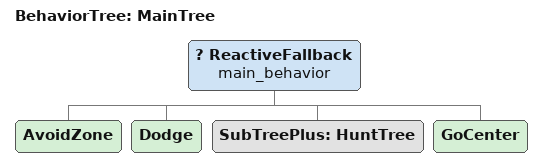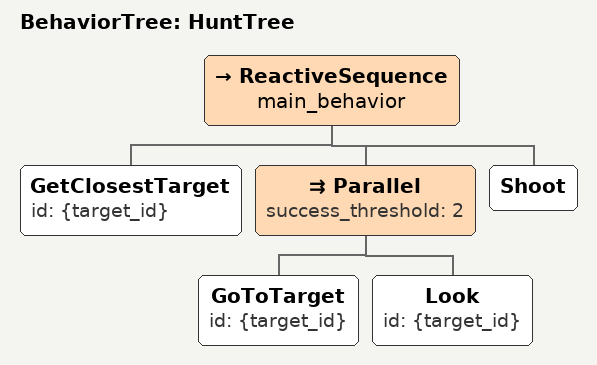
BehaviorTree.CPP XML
<root main_tree_to_execute = "MainTree" >
    <BehaviorTree ID="MainTree">
        <ReactiveFallback name="main_behavior">
            <AvoidZone/>
            <Dodge/>
            <SubTreePlus ID="HuntTree"/>
            <GoCenter/>
        </ReactiveFallback>
    </BehaviorTree>

    <BehaviorTree ID="HuntTree">
    <ReactiveSequence name="main_behavior">
        <GetClosestTarget id="{target_id}"/>
        <Parallel success_threshold="2">
            <GoToTarget id="{target_id}"/>
            <Look id="{target_id}"/>
        </Parallel>
        <Shoot/>
    </ReactiveSequence>
</BehaviorTree>
</root>
